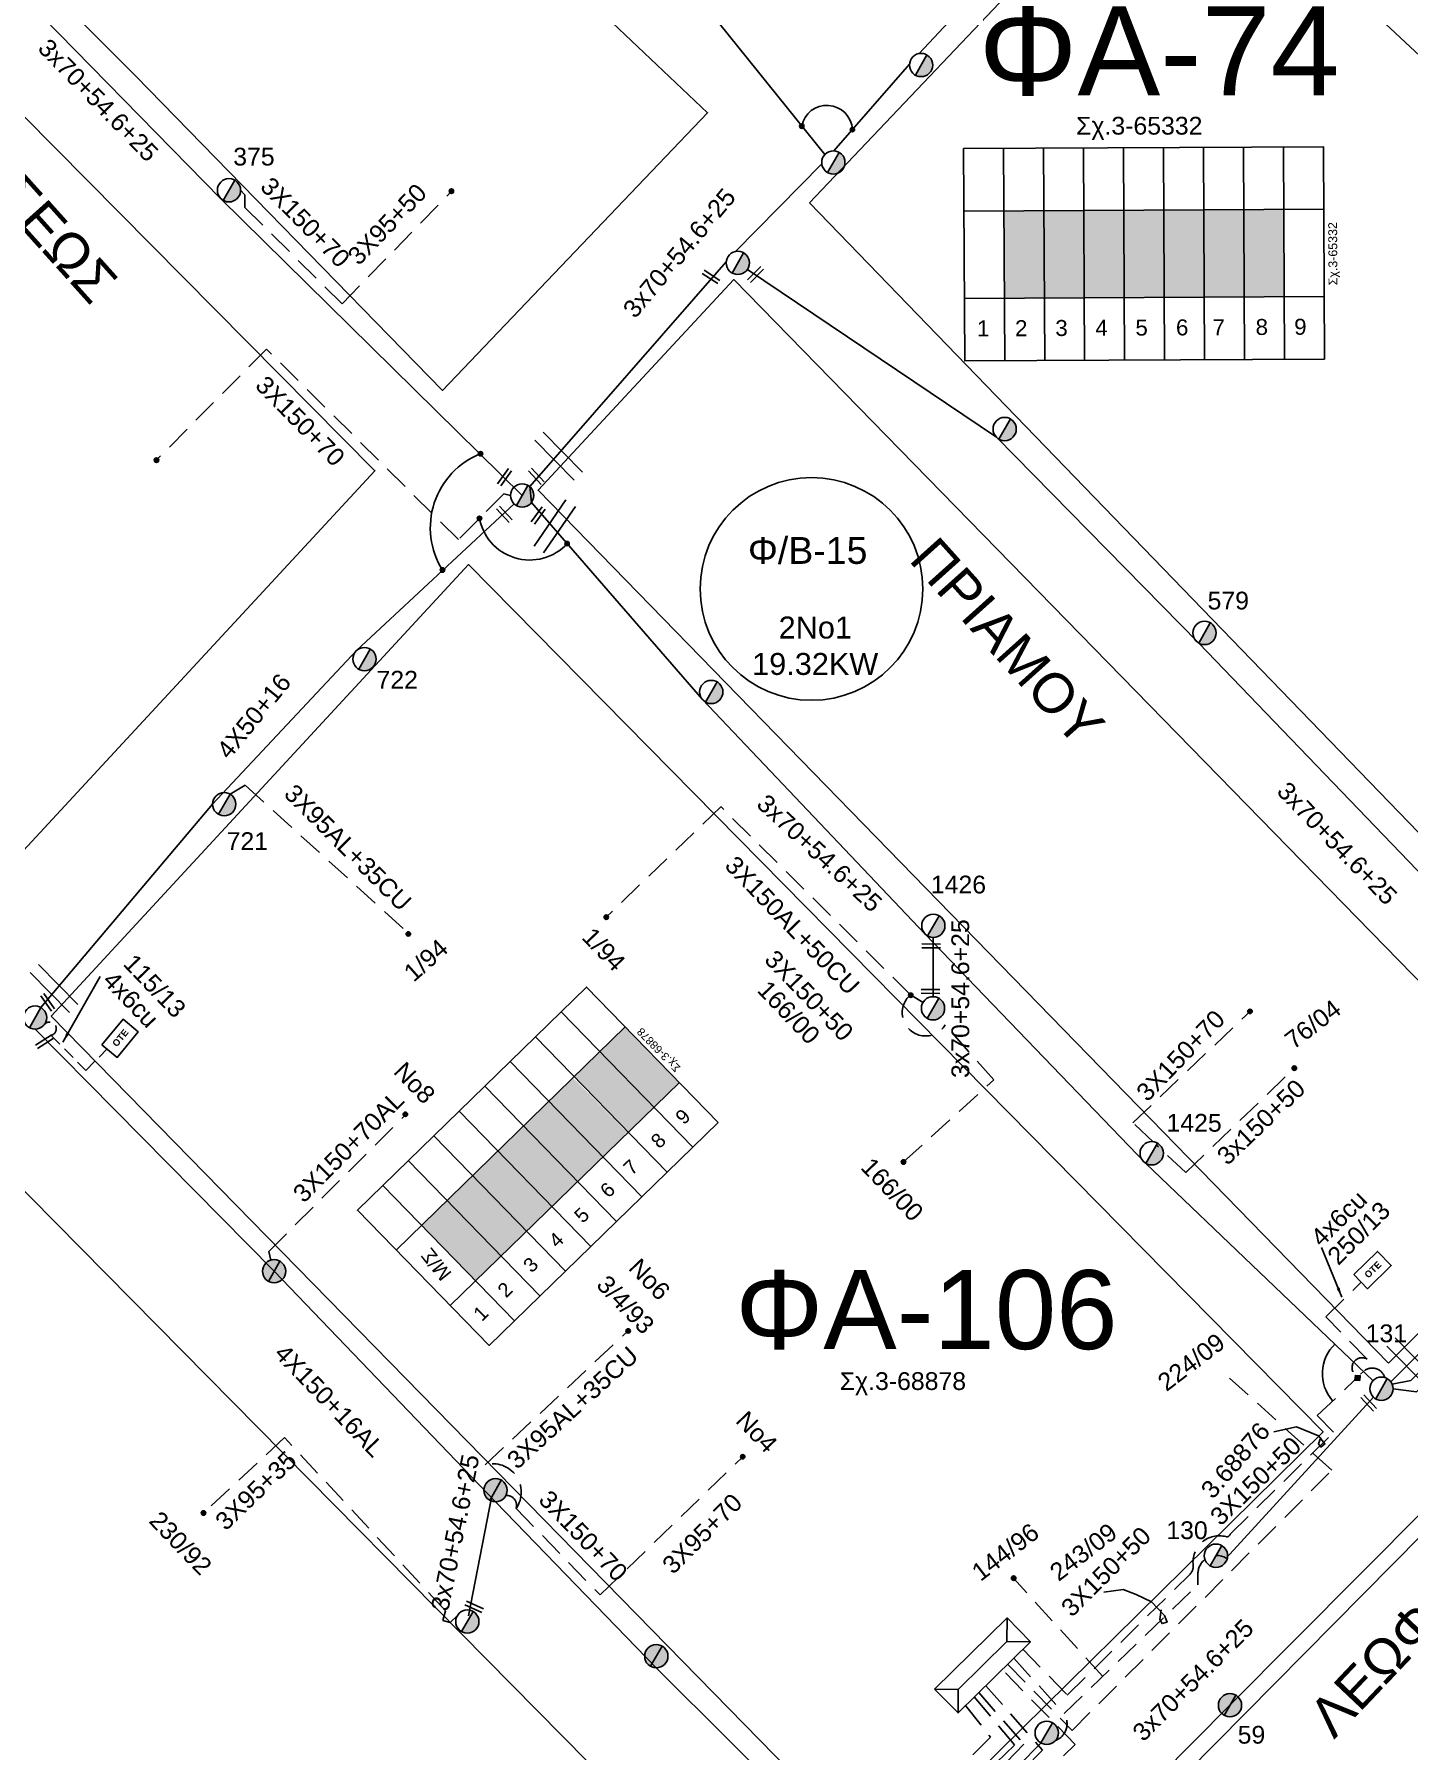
# Model space of a CAD drawing. Header units: millimetres. Extents: x -2449 to 9266, y 48 to 3905.
# Drawn here: x 7224.3 to 7363.6, y 3132.8 to 3306.7 of the extents above; entities that cross this region are included whole.
import ezdxf
from ezdxf.enums import TextEntityAlignment as Align

# ---------------------------------------------------------------- set-up
doc = ezdxf.new("R2010")
doc.units = ezdxf.units.MM
doc.linetypes.add('DASHED', pattern=[19.05, 12.7, -6.35])
for name, color, linetype in [('Pillar OTE', 7, 'Continuous'), ('Άγνωστα', 7, 'Continuous'), ('Ασφαλειοκιβώτια Χ.Τ 9 αναχωρήσεων', 7, 'Continuous'), ('Γυμνά εναέρια ΧΤ και ΦΟΠ (3Φ)   4x50+16AL', 7, 'Continuous'), ('Επιγραφές - Σχήματα', 7, 'Continuous'), ('Καλώδια ΧΤ   3x150+70 XLPE', 7, 'DASHED'), ('Καλώδια ΧΤ   3x150+70AL', 7, 'DASHED'), ('Καλώδια ΧΤ   3x150AL+50CU', 7, 'DASHED'), ('Καλώδια ΧΤ   3x95+35 XLPE', 7, 'DASHED'), ('Μηχανική τομή', 7, 'Continuous'), ('Στύλος Ξύλινος', 7, 'Continuous'), ('Στύλος Ξύλινος @ 1', 7, 'Continuous'), ('Στύλος ΦΜ', 7, 'Continuous'), ('Στύλος ΦΜ @ 1', 7, 'Continuous'), ('Συνδέσεις', 7, 'Continuous'), ('Συνεστραμμένα ΧΤ   3x70+54.6+25 AL', 7, 'SYN_LINE'), ('Τομή', 7, 'Continuous'), ('Υποσταθμός πόλεως', 7, 'Continuous'), ('Υπόβαθρο ΔΕΗ', 7, 'Continuous'), ('Υπόγεια Καλώδια Δικτύου ΧΤ   .075', 7, 'DASHED'), ('Υπόγεια καλώδια Δικτύου ΧΤ και Παρ. ΧΤ X-95  (3X95AL +35CU  XLPE)', 7, 'DASHED'), ('Υπόγεια καλώδια Παροχών ΧΤ   4x6', 7, 'DASHED')]:
    doc.layers.add(name, color=color, linetype=linetype)
doc.styles.add('ar', font='arial.ttf')
doc.styles.add('arial', font='arial.ttf')
doc.styles.get("Standard").update_dxf_attribs({"font": 'arial.ttf'})
doc.linetypes.add('SYN_LINE', pattern='A,0.5,-0.0001,["/\\/\\/\\/",Standard,S=0.1,R=0,X=0,Y=-0.05],-0.25', length=0.7501)
doc.dimstyles.new('ISO-25', dxfattribs={"dimtxt": 2.5, "dimasz": 2.5, "dimexe": 1.25, "dimexo": 0.625, "dimtad": 1, "dimtxsty": 'Standard', "dimcen": 2.5, "dimadec": 0, "dimazin": 0, "dimtfac": 1, "dimtmove": 0, "dimatfit": 3, "dimfxl": 0, "dimarcsym": 0})

# ---------------------------------------------------------------- blocks, each defined once
blk = doc.blocks.new('ΥΠΑΡΧΩΝ ΤΣΙΜΕΝΤΕΝΙΟΣ ΣΤΥΛΟΣ')
at = {"layer": 'Στύλος ΦΜ'}
blk.add_hatch(color=7, dxfattribs=at).paths.add_polyline_path([(-1.29, -2.28, 0.574793), (2.62, 0, 0.268822), (1.3, 2.27)])
at = {"layer": 'Στύλος ΦΜ', "color": 7}
blk.add_line((-1.29, -2.28), (1.3, 2.27), dxfattribs=at)
blk.add_circle((0, 0), 2.62, dxfattribs=at)
at = {"layer": 'Στύλος ΦΜ', "flags": 4}
for tag, p in [('ΑΡΙΘΜΟΣ', (-4.68, 8.05)), ('ΤΥΠΟΣ', (-4.91, 3.03))]:
    blk.add_attdef(tag, p, '', height=4, dxfattribs=at)
blk = doc.blocks.new('ΥΠΑΡΧΩΝ ΞΥΛΙΝΟΣ ΣΤΥΛΟΣ')
at = {"layer": 'Στύλος Ξύλινος'}
h = blk.add_hatch(color=7, dxfattribs=at)
h.paths.add_polyline_path([(-2.62, 0, 0.270008), (-1.29, -2.28), (1.3, 2.27, 0.576266)])
h.paths.add_polyline_path([(-1.29, -2.28, 0.574793), (2.62, 0, 0.268822), (1.3, 2.27)])
at = {"layer": 'Στύλος Ξύλινος', "color": 7}
blk.add_line((-1.29, -2.28), (1.3, 2.27), dxfattribs=at)
blk.add_circle((0, 0), 2.62, dxfattribs=at)
at = {"layer": 'Στύλος Ξύλινος', "flags": 4}
for tag, p in [('ΑΡΙΘΜΟΣ', (-4.91, 8.6)), ('ΤΥΠΟΣ', (-4.85, 3.39))]:
    blk.add_attdef(tag, p, '', height=4, dxfattribs=at)
blk = doc.blocks.new('ΥΠΟΣΤΑΘΜΟΣ ΠΟΛΕΩΣ')
at = {"layer": 'Υποσταθμός πόλεως', "linetype": 'Continuous', "ltscale": 40}
blk.add_lwpolyline([(-8.57, 2.82), (8.57, 2.82), (8.57, -2.82), (-8.57, -2.82)], close=True, dxfattribs=at)
for points in [[(-5.75, 0), (-8.57, 2.82)], [(5.75, 0), (8.57, 2.82)], [(-8.57, -2.82), (-5.75, 0)], [(-5.75, 0), (5.75, 0)], [(8.57, -2.82), (5.75, 0)]]:
    blk.add_lwpolyline(points, dxfattribs=at)
at = {"layer": 'Υποσταθμός πόλεως', "linetype": 'SYN_LINE', "ltscale": 40, "flags": 1}
for tag, p in [('ΜΕΤΑΣΧΗΜΑΤΙΣΜΟΣ', (10.6, 2.39)), ('ΙΣΧΥΣ', (10.58, -0.41)), ('ΑΡΙΘΜΟΣ', (10.7, -3.13))]:
    blk.add_attdef(tag, p, '', height=1.8, dxfattribs=at)
blk = doc.blocks.new('ΑΣΦΑΛΕΙΟΚΙΒΩΤΙΟ ΥΠΟΣΤΑΘΜΟΥ 9 ΑΝΑΧΩΡΗΣΕΩΝ')
at = {"layer": 'Ασφαλειοκιβώτια Χ.Τ 9 αναχωρήσεων', "ltscale": 40}
for p, q in [((-23.8, 40.36), (24.02, 40.36)), ((-9.72, 40.36), (-9.72, -40.64)), ((9.94, 40.36), (9.94, -40.64)), ((-23.8, 31.36), (24.02, 31.36)), ((-23.8, 22.36), (24.02, 22.36)), ((-23.8, 13.36), (24.02, 13.36)), ((-23.8, 4.36), (24.02, 4.36)), ((-23.8, -4.64), (24.02, -4.64)), ((-23.8, -13.64), (24.02, -13.64)), ((-23.8, -22.64), (24.02, -22.64)), ((-23.8, -31.64), (24.02, -31.64))]:
    blk.add_line(p, q, dxfattribs=at)
at = {"layer": 'Ασφαλειοκιβώτια Χ.Τ 9 αναχωρήσεων'}
blk.add_lwpolyline([(-23.8, -40.64), (24.02, -40.64), (24.02, 40.36), (-23.8, 40.36)], close=True, dxfattribs=at)
for s, p in [('1', (-18.29, 37.57)), ('2', (-18.29, 29)), ('3', (-18.29, 19.93)), ('4', (-18.29, 10.91)), ('5', (-18.29, 1.89)), ('6', (-18.29, -7.24)), ('7', (-18.29, -15.48)), ('8', (-18.29, -25.17)), ('9', (-18.29, -33.86))]:
    blk.add_text(s, height=3.6, rotation=270, dxfattribs=at).set_placement(p)
at = {"layer": 'Ασφαλειοκιβώτια Χ.Τ 9 αναχωρήσεων', "ltscale": 40}
for tag, height, p in [('ΟΝΟΜΑ', 5, (-0.16, 44.31)), ('ΚΕΙΜΕΝΟ 1', 2, (17.06, 35.59)), ('ΚΕΙΜΕΝΟ 2', 2, (17.06, 26.88)), ('ΚΕΙΜΕΝΟ 3', 2, (17.06, 17.69)), ('ΚΕΙΜΕΝΟ 4', 2, (17.06, 8.71)), ('ΚΕΙΜΕΝΟ 5', 2, (17.06, -0.13)), ('ΚΕΙΜΕΝΟ 6', 2, (17.06, -9.05)), ('ΚΕΙΜΕΝΟ 7', 2, (17.06, -18.13)), ('ΚΕΙΜΕΝΟ 8', 2, (17.06, -26.85)), ('ΚΕΙΜΕΝΟ 9', 2, (17.06, -35.99)), ('ΣΧ', 2, (-0.1, -42.64))]:
    blk.add_attdef(tag, text='', height=height, dxfattribs=at).set_placement(p, align=Align.MIDDLE_CENTER)
blk = doc.blocks.new('ΜΗΧΑΝΙΚΗ ΤΟΜΗ')
at = {"layer": 'Μηχανική τομή', "ltscale": 40}
for p, q in [((-1.89, 0.78), (1.89, 0.78)), ((1.89, 0), (-1.89, 0))]:
    blk.add_line(p, q, dxfattribs=at)
blk = doc.blocks.new('_ΣΥΝΔΕΣΗ')
at = {"layer": 'Συνδέσεις', "linetype": 'SYN_LINE', "ltscale": 40}
blk.add_hatch(color=256, dxfattribs=at).paths.add_polyline_path([(0.5, -0.01, 1), (-0.5, -0.01, 1)])
at = {"layer": 'Συνδέσεις'}
blk.add_circle((0, -0.01), 0.5, dxfattribs=at)
blk = doc.blocks.new('ΤΟΜΗ')
at = {"layer": 'Τομή', "ltscale": 40}
for p, q in [((-5.68, 0), (5.68, 0)), ((5.68, -2.33), (-5.68, -2.33))]:
    blk.add_line(p, q, dxfattribs=at)
blk = doc.blocks.new('PILLAR ΟΤΕ')
at = {"layer": 'Pillar OTE', "ltscale": 40}
blk.add_lwpolyline([(-3.31, 2.02), (3.39, 2.02), (3.39, -1.99), (-3.31, -1.99)], close=True, dxfattribs=at)
at = {"layer": 'Pillar OTE', "insert": (-1.81, 0.71), "char_height": 1.3575, "width": 109.961, "attachment_point": 1}
blk.add_mtext('{\\fArial|b1|i0|c161|p34;OTE}', dxfattribs=at)
blk = doc.blocks.new('TSONTA XT1')
at = {"ltscale": 40}
h = blk.add_hatch(color=256, dxfattribs=at)
h.dxf.hatch_style = 1
h.paths.add_polyline_path([(595.96, 2487.66), (597.07, 2488.77), (595.96, 2489.87), (594.85, 2488.77)])
blk.add_lwpolyline([(594.85, 2488.77), (595.96, 2489.87), (597.07, 2488.77), (595.96, 2487.66)], close=True, dxfattribs=at)

msp = doc.modelspace()

# ---------------------------------------------------------------- hatches: boundary and pattern name
at = {"layer": 'Ασφαλειοκιβώτια Χ.Τ 9 αναχωρήσεων', "ltscale": 40}
for color, points in [(85, [(7322.59, 3288.79), (7322.64, 3279.95), (7326.69, 3279.97), (7326.64, 3288.81)]), (27, [(7326.64, 3288.81), (7326.69, 3279.97), (7330.74, 3279.99), (7330.69, 3288.83)]), (133, [(7330.69, 3288.83), (7330.74, 3279.99), (7334.79, 3280.01), (7334.74, 3288.86)]), (6, [(7334.74, 3288.86), (7334.79, 3280.01), (7338.84, 3280.03), (7338.79, 3288.88)]), (30, [(7338.79, 3288.88), (7338.84, 3280.03), (7342.89, 3280.05), (7342.84, 3288.9)]), (151, [(7342.84, 3288.9), (7342.89, 3280.05), (7346.94, 3280.07), (7346.89, 3288.92)]), (1, [(7346.89, 3288.92), (7346.94, 3280.07), (7350.99, 3280.09), (7350.94, 3288.94)]), (85, [(7281.64, 3203.59), (7287.13, 3197.96), (7289.71, 3200.47), (7284.22, 3206.1)]), (151, [(7279.06, 3201.08), (7284.55, 3195.45), (7287.13, 3197.96), (7281.64, 3203.59)]), (30, [(7276.34, 3198.47), (7281.88, 3192.89), (7284.43, 3195.43), (7278.89, 3201.01)]), (27, [(7273.91, 3196.06), (7279.39, 3190.43), (7281.97, 3192.94), (7276.49, 3198.57)]), (62, [(7271.33, 3193.55), (7276.81, 3187.91), (7279.39, 3190.43), (7273.91, 3196.06)]), (173, [(7268.69, 3191.06), (7274.13, 3185.39), (7276.73, 3187.88), (7271.28, 3193.55)]), (1, [(7266.17, 3188.53), (7271.65, 3182.89), (7274.23, 3185.4), (7268.75, 3191.04)]), (2, [(7263.59, 3186.02), (7269.07, 3180.38), (7271.65, 3182.89), (7266.17, 3188.53)])]:
    msp.add_hatch(color=color, dxfattribs=at).paths.add_polyline_path(points)

# ---------------------------------------------------------------- linework, layer by layer
at = {"layer": 'Άγνωστα', "color": 151, "linetype": 'DASHED', "ltscale": 0.2}
msp.add_lwpolyline([(7255.53, 3279.36), (7266.61, 3290.78)], dxfattribs=at)
at = {"layer": 'Άγνωστα', "color": 151, "linetype": 'Continuous', "ltscale": 20}
msp.add_lwpolyline([(7272.98, 3259.11), (7257, 3244.24), (7242.41, 3228.68), (7225.01, 3208.08)], dxfattribs=at)
at = {"layer": 'Άγνωστα', "color": 2, "linetype": 'DASHED', "ltscale": 0.2}
for points in [[(7312.42, 3192.43), (7321.56, 3200.75), (7316.65, 3206.31)], [(7341.02, 3191.36), (7351.67, 3201.6)]]:
    msp.add_lwpolyline(points, dxfattribs=at)
at = {"layer": 'Άγνωστα', "color": 173, "linetype": 'SYN_LINE', "ltscale": 15}
msp.add_lwpolyline([(7270.66, 3158.43), (7268.34, 3146.44)], dxfattribs=at)
at = {"layer": 'Άγνωστα', "color": 2, "linetype": 'DASHED', "ltscale": 0.2}
msp.add_arc((7314.65, 3207.56), 2.36, 130.2449, 328.0178, dxfattribs=at)
at = {"layer": 'Γυμνά εναέρια ΧΤ και ΦΟΠ (3Φ)   4x50+16AL', "color": 173, "linetype": 'Continuous', "ltscale": 0.2}
msp.add_lwpolyline([(7309.96, 3118.7), (7287.37, 3141.18), (7271.08, 3157.99), (7248.64, 3181.36), (7224.42, 3205.88)], dxfattribs=at)
at = {"layer": 'Γυμνά εναέρια ΧΤ και ΦΟΠ (3Φ)   4x50+16AL', "color": 173, "linetype": 'DASHED', "ltscale": 0.2}
msp.add_lwpolyline([(7320.04, 3138.67), (7324.62, 3133.44), (7310.81, 3119.06)], dxfattribs=at)
at = {"layer": 'Επιγραφές - Σχήματα', "linetype": 'Continuous', "ltscale": 0.2}
for points in [[(7349.95, 3165.1), (7352.25, 3165.59), (7354.46, 3164.69), (7355.12, 3163.87), (7354.71, 3163.54), (7354.46, 3163.87), (7354.71, 3164.52)], [(7332.72, 3148.86), (7334.69, 3149.1), (7336, 3148.61), (7337.56, 3147.87), (7338.87, 3146.48), (7339.12, 3145.82), (7338.62, 3145.66), (7338.38, 3146.07), (7338.54, 3147.05)]]:
    msp.add_lwpolyline(points, dxfattribs=at)
at = {"layer": 'Επιγραφές - Σχήματα', "color": 202}
msp.add_circle((7303.1, 3250.49), 11.28, dxfattribs=at)
at = {"layer": 'Επιγραφές - Σχήματα', "linetype": 'Continuous', "ltscale": 0.2}
for centre, radius, start, end in [((7304.65, 3296.9), 2.59, 2.9033, 169.3519), ((7272.53, 3256.69), 8.06, 111.6095, 212.1589), ((7274.54, 3258.6), 5.18, 188.9658, 317.3814), ((7359.02, 3170.99), 4.16, 133.3735, 221.4673)]:
    msp.add_arc(centre, radius, start, end, dxfattribs=at)
at = {"layer": 'Καλώδια ΧΤ   3x150+70 XLPE', "color": 151, "linetype": 'DASHED', "ltscale": 0.2}
msp.add_lwpolyline([(7245.24, 3290.88), (7245.69, 3290.42), (7245.69, 3289.15), (7255.53, 3279.36)], dxfattribs=at)
at = {"layer": 'Καλώδια ΧΤ   3x150+70 XLPE', "color": 2, "ltscale": 0.2}
for points in [[(7272.61, 3259.96), (7271.92, 3260.13), (7267.32, 3255.49), (7247.87, 3274.79), (7236.72, 3263.54)], [(7337.71, 3194.48), (7335.66, 3196.41), (7347.53, 3207.68)], [(7341.02, 3191.36), (7338.06, 3194.15)]]:
    msp.add_lwpolyline(points, dxfattribs=at)
at = {"layer": 'Καλώδια ΧΤ   3x150+70AL', "ltscale": 0.2}
msp.add_lwpolyline([(7248.32, 3182.49), (7248.09, 3183.37), (7261.99, 3197.24)], dxfattribs=at)
at = {"layer": 'Καλώδια ΧΤ   3x150AL+50CU', "color": 2, "linetype": 'DASHED', "ltscale": 0.2}
for points in [[(7293.92, 3228.42), (7282.3, 3217.24)], [(7314.4, 3208.6), (7313.13, 3209.35), (7293.9, 3228.44)]]:
    msp.add_lwpolyline(points, dxfattribs=at)
at = {"layer": 'Καλώδια ΧΤ   3x95+35 XLPE', "color": 173, "ltscale": 0.2}
msp.add_lwpolyline([(7267.21, 3146.48), (7266.48, 3145.76), (7265.73, 3145.97), (7266.01, 3146.95), (7249.71, 3164.5), (7241.48, 3156.86)], dxfattribs=at)
at = {"layer": 'Συνεστραμμένα ΧΤ   3x70+54.6+25 AL', "color": 62, "linetype": 'SYN_LINE', "ltscale": 20}
for points in [[(7363.95, 3356.12), (7345.52, 3337.82), (7330.96, 3322.88), (7313.99, 3304.73)], [(7304.43, 3294.49), (7276.18, 3329.62)], [(7294.46, 3283.64), (7274.55, 3260.86), (7274.72, 3259.25)]]:
    msp.add_lwpolyline(points, dxfattribs=at)
at = {"layer": 'Συνεστραμμένα ΧΤ   3x70+54.6+25 AL', "color": 151, "linetype": 'SYN_LINE', "ltscale": 20}
for points in [[(7204.07, 3328.06), (7208.78, 3325.18), (7243.22, 3290.05), (7273.79, 3259.96)], [(7361.8, 3170.16), (7388.66, 3197.14), (7412.1, 3219.5), (7425.83, 3233.38)]]:
    msp.add_lwpolyline(points, dxfattribs=at)
at = {"layer": 'Συνεστραμμένα ΧΤ   3x70+54.6+25 AL', "color": 62, "linetype": 'SYN_LINE', "ltscale": 15}
for points in [[(7313.02, 3303.65), (7305.35, 3294.87)], [(7304.14, 3293.55), (7295.41, 3284.68)]]:
    msp.add_lwpolyline(points, dxfattribs=at)
at = {"layer": 'Συνεστραμμένα ΧΤ   3x70+54.6+25 AL', "color": 27, "linetype": 'SYN_LINE', "ltscale": 20}
msp.add_lwpolyline([(7388.17, 3198.67), (7365.31, 3221.13), (7342.34, 3245.01), (7321.83, 3265.86), (7296.61, 3282.86)], dxfattribs=at)
at = {"layer": 'Συνεστραμμένα ΧΤ   3x70+54.6+25 AL', "color": 2, "linetype": 'SYN_LINE', "ltscale": 20}
msp.add_lwpolyline([(7274.72, 3259.25), (7292.05, 3239.28), (7314.59, 3215.55), (7336.99, 3192.29), (7360, 3170.27)], dxfattribs=at)
at = {"layer": 'Συνεστραμμένα ΧΤ   3x70+54.6+25 AL', "color": 133, "linetype": 'SYN_LINE', "ltscale": 20}
msp.add_lwpolyline([(7313.58, 3104.59), (7331.05, 3122.84), (7345.5, 3137.39), (7365.36, 3157.37), (7390.44, 3182.72), (7403.52, 3196.06), (7440.58, 3233.86), (7443.61, 3233.59)], dxfattribs=at)
at = {"layer": 'Συνεστραμμένα ΧΤ   3x70+54.6+25 AL', "color": 2, "linetype": 'SYN_LINE', "ltscale": 8}
msp.add_lwpolyline([(7315.44, 3215.19), (7315.41, 3209.18)], dxfattribs=at)
at = {"layer": 'Συνεστραμμένα ΧΤ   3x70+54.6+25 AL', "color": 7, "linetype": 'SYN_LINE', "ltscale": 20}
msp.add_lwpolyline([(7362.03, 3169.46), (7364.4, 3169.15), (7390.25, 3193.74), (7390.07, 3197.33)], dxfattribs=at)
at = {"layer": 'Υπόβαθρο ΔΕΗ', "ltscale": 20}
msp.add_lwpolyline([(7192.78, 3344.67), (7218.48, 3318.69), (7222.94, 3314.19), (7234.6, 3302.48), (7265.69, 3270.6), (7292.56, 3298.73), (7280.35, 3310.3), (7267.29, 3323.04), (7254.43, 3335.5), (7236.64, 3353.26), (7218.97, 3370.85), (7192.78, 3344.67)], dxfattribs=at)
msp.add_lwpolyline([(7147.47, 3303.9), (7216.75, 3217.21, 0.480943), (7216.94, 3217.21), (7258.85, 3262.46), (7184.4, 3337.66), (7147.47, 3303.9)], format="xyb", dxfattribs=at)
at = {"layer": 'Υπόβαθρο ΔΕΗ'}
for points in [[(7302.9, 3289.61), (7339.44, 3328.12), (7431.25, 3242.52), (7389.51, 3200.07), (7302.9, 3289.61)], [(7361.58, 3172.03), (7382.26, 3192.73), (7295.24, 3281.83), (7275.39, 3260.49), (7361.58, 3172.03)], [(7226.04, 3207.21), (7268.34, 3252.96), (7354.93, 3165.09), (7310.32, 3121.13), (7226.04, 3207.21)], [(7185.81, 3164.83), (7216.19, 3196.7), (7300.96, 3110.85), (7260.46, 3070.09), (7185.81, 3164.83)]]:
    msp.add_lwpolyline(points, dxfattribs=at)
msp.add_lwpolyline([(7341.59, 3094.72), (7323.17, 3112.42), (7442.68, 3233.29), (7475.16, 3200.76), (7370.66, 3094.48, 0.339605), (7341.59, 3094.72, -4.737936)], format="xyb", dxfattribs=at)
at = {"layer": 'Υπόγεια Καλώδια Δικτύου ΧΤ   .075', "color": 1, "linetype": 'SYN_LINE', "ltscale": 15}
msp.add_line((7326.35, 3133.56), (7311.64, 3118.71), dxfattribs=at)
at = {"layer": 'Υπόγεια Καλώδια Δικτύου ΧΤ   .075', "color": 27, "linetype": 'DASHED', "ltscale": 0.2}
for points in [[(7361.94, 3169.92), (7363.84, 3170.29), (7389.85, 3195.92), (7431.28, 3237.18), (7426.74, 3241.73), (7434.24, 3249.13), (7397.47, 3283.25), (7398.76, 3284.51), (7394.25, 3289.23), (7399.55, 3293.5)], [(7320.76, 3139.37), (7326.49, 3132.85), (7313.36, 3119.26)]]:
    msp.add_lwpolyline(points, dxfattribs=at)
at = {"layer": 'Υπόγεια Καλώδια Δικτύου ΧΤ   .075', "color": 2, "linetype": 'DASHED', "ltscale": 0.2}
for points in [[(7324.52, 3143.07), (7329.01, 3138.41), (7341.46, 3150.68, 0.233175), (7341.77, 3151.57, -0.531344), (7345.09, 3154.47, 0.41487), (7345.52, 3154.72), (7356, 3165.04), (7354.34, 3166.73), (7358.11, 3170.32)], [(7358.74, 3170.92), (7359.04, 3171.2, -0.569897), (7361.17, 3170.59)]]:
    msp.add_lwpolyline(points, format="xyb", dxfattribs=at)
at = {"layer": 'Υπόγεια Καλώδια Δικτύου ΧΤ   .075', "color": 85, "linetype": 'DASHED', "ltscale": 0.2}
for points in [[(7355.82, 3161.19), (7344.6, 3171.3)], [(7329.51, 3134.84), (7355.82, 3161.19)], [(7322.97, 3141.55), (7329.51, 3134.84)]]:
    msp.add_lwpolyline(points, dxfattribs=at)
at = {"layer": 'Υπόγεια Καλώδια Δικτύου ΧΤ   .075', "color": 1, "linetype": 'SYN_LINE', "ltscale": 15}
msp.add_lwpolyline([(7344.1, 3152.57, -0.143566), (7345.13, 3152.3), (7360.06, 3168.59)], format="xyb", dxfattribs=at)
at = {"layer": 'Υπόγεια Καλώδια Δικτύου ΧΤ   .075', "color": 173, "linetype": 'DASHED', "ltscale": 0.2}
for points in [[(7281.68, 3148.56), (7296.13, 3162.57)], [(7273.17, 3157.33), (7281.68, 3148.56)]]:
    msp.add_lwpolyline(points, dxfattribs=at)
at = {"layer": 'Υπόγεια Καλώδια Δικτύου ΧΤ   .075', "color": 1, "linetype": 'DASHED', "ltscale": 0.2}
msp.add_lwpolyline([(7323.59, 3142.16), (7328.69, 3136.54), (7342.25, 3149.6), (7342.25, 3150.68, -0.228627), (7342.96, 3152.16, -0.228627)], format="xyb", dxfattribs=at)
msp.add_lwpolyline([(7332.6, 3140.31), (7323.57, 3150.27)], dxfattribs=at)
at = {"layer": 'Υπόγεια Καλώδια Δικτύου ΧΤ   .075', "color": 151, "linetype": 'DASHED', "ltscale": 0.2}
msp.add_lwpolyline([(7240.22, 3094.97), (7259.04, 3070.69), (7259.38, 3070.77, -0.384509), (7263, 3068.66, 0.729341), (7263.35, 3068.66), (7279.5, 3083.57, -0.22376), (7280.36, 3083.85, 0.564844), (7282.76, 3086.83, -0.450905), (7283.21, 3087.67), (7309.17, 3114.05, -0.27706), (7310.01, 3114.26, 0.557057), (7314.61, 3118.37, -0.26883), (7314.88, 3119.1), (7329.82, 3133.4), (7322.42, 3141.01)], format="xyb", dxfattribs=at)
at = {"layer": 'Υπόγεια Καλώδια Δικτύου ΧΤ   .075', "color": 62, "linetype": 'DASHED', "ltscale": 0.2}
msp.add_lwpolyline([(7318.71, 3137.36), (7321.23, 3134.16), (7278.8, 3091.1), (7277.44, 3089, 0.230613), (7276.99, 3085.22, -0.426672), (7276.61, 3084.48), (7261.69, 3069.87), (7261.17, 3070.09), (7260.75, 3069.43)], format="xyb", dxfattribs=at)
at = {"layer": 'Υπόγεια Καλώδια Δικτύου ΧΤ   .075', "color": 30, "linetype": 'DASHED', "ltscale": 0.2}
msp.add_lwpolyline([(7319.59, 3138.23), (7323.67, 3133.36), (7301.59, 3112.11), (7301.83, 3110.8), (7281.14, 3088.97), (7280.12, 3088.66), (7279.39, 3087.52)], dxfattribs=at)
at = {"layer": 'Υπόγεια Καλώδια Δικτύου ΧΤ   .075', "color": 173, "linetype": 'DASHED', "ltscale": 0.2}
for centre, radius, start, end in [((7270.81, 3158.98), 2.88, 324.9889, 105.8295), ((7272.19, 3157.63), 1.02, 342.9548, 92.9591)]:
    msp.add_arc(centre, radius, start, end, dxfattribs=at)
at = {"layer": 'Υπόγεια Καλώδια Δικτύου ΧΤ   .075', "color": 1, "linetype": 'DASHED', "ltscale": 0.2}
msp.add_arc((7327.15, 3135.53), 1.84, 291.3559, 33.293, dxfattribs=at)
at = {"layer": 'Υπόγεια καλώδια Δικτύου ΧΤ και Παρ. ΧΤ X-95  (3X95AL +35CU  XLPE)', "color": 151, "linetype": 'DASHED', "ltscale": 0.2}
msp.add_lwpolyline([(7244.18, 3229.71), (7245.72, 3230.6), (7262.22, 3215.63)], dxfattribs=at)
at = {"layer": 'Υπόγεια καλώδια Δικτύου ΧΤ και Παρ. ΧΤ X-95  (3X95AL +35CU  XLPE)', "color": 173, "linetype": 'DASHED', "ltscale": 0.2}
msp.add_lwpolyline([(7270.03, 3161.75), (7284.52, 3175.32)], dxfattribs=at)
at = {"layer": 'Υπόγεια καλώδια Παροχών ΧΤ   4x6', "color": 7, "linetype": 'DASHED', "ltscale": 0.1}
msp.add_lwpolyline([(7226.05, 3205.26), (7229.56, 3201.71), (7231.71, 3203.89)], dxfattribs=at)
at = {"layer": 'Υπόγεια καλώδια Παροχών ΧΤ   4x6', "color": 2, "linetype": 'DASHED', "ltscale": 0.2}
msp.add_lwpolyline([(7358.21, 3170.81, -0.901709), (7359.4, 3172.46), (7355.21, 3176.75), (7358.77, 3180.22)], format="xyb", dxfattribs=at)
at = {"layer": 'Υπόγεια καλώδια Παροχών ΧΤ   4x6', "color": 7, "linetype": 'DASHED', "ltscale": 0.1}
msp.add_arc((7225.89, 3205.93), 0.68, 283.2179, 143.1366, dxfattribs=at)

# ---------------------------------------------------------------- block references
at = {"layer": 'Pillar OTE'}
for p, xscale, yscale, zscale, rotation in [((7233.03, 3204.94), 0.5, 0.5, 0.5, 50.42306704132213), ((7359.94, 3181.46), 0.4999999999999999, 0.4999999999999999, 0.4999999999999999, 44.14552834388781)]:
    msp.add_blockref('PILLAR ΟΤΕ', p, dxfattribs=dict(at, xscale=xscale, yscale=yscale, zscale=zscale, rotation=rotation))
at = {"layer": 'Ασφαλειοκιβώτια Χ.Τ 9 αναχωρήσεων'}
ref = msp.add_blockref('ΑΣΦΑΛΕΙΟΚΙΒΩΤΙΟ ΥΠΟΣΤΑΘΜΟΥ 9 ΑΝΑΧΩΡΗΣΕΩΝ', (7336.73, 3284.39), dxfattribs=dict(at, xscale=0.4500000000000047, yscale=0.4500000000000047, zscale=0.4500000000000047, rotation=90.29532842183245))
ref.add_attrib('ΣΧ', 'Σχ.3-65332', dxfattribs={"ltscale": 40, "height": 0.9, "rotation": 90.2953}).set_placement((7355.92, 3284.45), align=Align.MIDDLE_CENTER)
ref = msp.add_blockref('ΑΣΦΑΛΕΙΟΚΙΒΩΤΙΟ ΥΠΟΣΤΑΘΜΟΥ 9 ΑΝΑΧΩΡΗΣΕΩΝ', (7275.35, 3191.92), dxfattribs=dict(at, xscale=0.3999999999999953, yscale=0.3999999999999953, zscale=0.3999999999999953, rotation=134.2259086006654))
ref.add_attrib('ΣΧ', 'Σχ.3-68878', dxfattribs={"ltscale": 40, "height": 0.8, "rotation": 134.2259}).set_placement((7287.6, 3203.79), align=Align.MIDDLE_CENTER)
at = {"layer": 'Μηχανική τομή'}
for p, xscale, yscale, zscale, rotation in [((7297.29, 3282.48), 0.4999999999999993, 0.4999999999999993, 0.4999999999999993, 225.3080609891651), ((7293.01, 3282.26), 0.49999999999998, 0.49999999999998, 0.49999999999998, 147.1313953949694), ((7271.84, 3261.92), 0.5000000000000127, 0.5000000000000127, 0.5000000000000127, 234.2809582602671), ((7275.36, 3262.03), 0.4999999999999732, 0.4999999999999732, 0.4999999999999732, 132.6457004603253), ((7272.11, 3258.17), 0.4999999999999732, 0.4999999999999732, 0.4999999999999732, 132.6457004603253), ((7275.25, 3258.04), 0.5000000000000127, 0.5000000000000127, 0.5000000000000127, 234.2809582602671), ((7315.23, 3214.52), 0.5000000000000008, 0.5000000000000008, 0.5000000000000008, 179.4193367367233), ((7225.86, 3208.71), 0.5000000000000461, 0.5000000000000461, 0.5000000000000461, 124.9364218920333), ((7315.16, 3209.9), 0.5000000000000008, 0.5000000000000008, 0.5000000000000008, 179.4193367367233), ((7225.25, 3204.76), 0.5000000000000075, 0.5000000000000075, 0.5000000000000075, 212.1434525129497), ((7359.7, 3168.14), 0.4999999999999994, 0.4999999999999994, 0.4999999999999994, 132.4503232381856), ((7268.83, 3147.18), 0.4999999999999997, 0.4999999999999997, 0.4999999999999997, 335.5031879333843)]:
    msp.add_blockref('ΜΗΧΑΝΙΚΗ ΤΟΜΗ', p, dxfattribs=dict(at, xscale=xscale, yscale=yscale, zscale=zscale, rotation=rotation))
at = {"layer": 'Στύλος Ξύλινος @ 1', "ltscale": 40, "xscale": 0.4499999999998181, "yscale": 0.4499999999998181, "zscale": 0.4499999999998181}
for p in [(7248.64, 3181.36), (7271.08, 3159.17), (7287.37, 3142.36)]:
    msp.add_blockref('ΥΠΑΡΧΩΝ ΞΥΛΙΝΟΣ ΣΤΥΛΟΣ', p, dxfattribs=at)
at = {"layer": 'Στύλος Ξύλινος @ 1', "ltscale": 40}
ref = msp.add_blockref('ΥΠΑΡΧΩΝ ΞΥΛΙΝΟΣ ΣΤΥΛΟΣ', (7345.5, 3137.39), dxfattribs=dict(at, xscale=0.4499999999998181, yscale=0.4499999999998181, zscale=0.4499999999998181))
ref.add_attrib('ΤΥΠΟΣ', '59', (7346.28, 3133.5), dxfattribs={"layer": 'Στύλος Ξύλινος', "height": 1.8, "flags": 4})
at = {"layer": 'Στύλος ΦΜ @ 1', "ltscale": 40, "xscale": 0.4499999999998181, "yscale": 0.4499999999998181, "zscale": 0.4499999999998181}
for p in [(7314.2, 3303.57), (7305.31, 3293.7), (7295.63, 3283.52), (7322.67, 3266.69), (7273.78, 3259.96), (7292.94, 3240.05), (7315.41, 3208), (7224.42, 3207.06), (7268.22, 3145.87), (7326.93, 3134.59)]:
    msp.add_blockref('ΥΠΑΡΧΩΝ ΤΣΙΜΕΝΤΕΝΙΟΣ ΣΤΥΛΟΣ', p, dxfattribs=at)
at = {"layer": 'Στύλος ΦΜ @ 1', "ltscale": 40}
ref = msp.add_blockref('ΥΠΑΡΧΩΝ ΤΣΙΜΕΝΤΕΝΙΟΣ ΣΤΥΛΟΣ', (7244.07, 3290.88), dxfattribs=dict(at, xscale=0.4499999999998181, yscale=0.4499999999998181, zscale=0.4499999999998181))
ref.add_attrib('ΤΥΠΟΣ', '375', (7244.5, 3293.39), dxfattribs={"layer": 'Στύλος ΦΜ', "height": 1.8, "flags": 4})
ref = msp.add_blockref('ΥΠΑΡΧΩΝ ΤΣΙΜΕΝΤΕΝΙΟΣ ΣΤΥΛΟΣ', (7342.92, 3246.03), dxfattribs=dict(at, xscale=0.4499999999998181, yscale=0.4499999999998181, zscale=0.4499999999998181))
ref.add_attrib('ΤΥΠΟΣ', '579', (7343.23, 3248.41), dxfattribs={"layer": 'Στύλος ΦΜ', "height": 1.8, "flags": 4})
ref = msp.add_blockref('ΥΠΑΡΧΩΝ ΤΣΙΜΕΝΤΕΝΙΟΣ ΣΤΥΛΟΣ', (7257.8, 3243.38), dxfattribs=dict(at, xscale=0.4499999999998181, yscale=0.4499999999998181, zscale=0.4499999999998181))
ref.add_attrib('ΤΥΠΟΣ', '722', (7259.02, 3240.39), dxfattribs={"layer": 'Στύλος ΦΜ', "height": 1.8, "flags": 4})
ref = msp.add_blockref('ΥΠΑΡΧΩΝ ΤΣΙΜΕΝΤΕΝΙΟΣ ΣΤΥΛΟΣ', (7243.59, 3228.68), dxfattribs=dict(at, xscale=0.4499999999998181, yscale=0.4499999999998181, zscale=0.4499999999998181))
ref.add_attrib('ΤΥΠΟΣ', '721', (7243.83, 3224.04), dxfattribs={"layer": 'Στύλος ΦΜ', "height": 1.8, "flags": 4})
ref = msp.add_blockref('ΥΠΑΡΧΩΝ ΤΣΙΜΕΝΤΕΝΙΟΣ ΣΤΥΛΟΣ', (7315.44, 3216.36), dxfattribs=dict(at, xscale=0.4499999999998181, yscale=0.4499999999998181, zscale=0.4499999999998181))
ref.add_attrib('ΤΥΠΟΣ', '1426', (7315.19, 3219.64), dxfattribs={"layer": 'Στύλος ΦΜ', "height": 1.8, "flags": 4})
ref = msp.add_blockref('ΥΠΑΡΧΩΝ ΤΣΙΜΕΝΤΕΝΙΟΣ ΣΤΥΛΟΣ', (7337.57, 3193.31), dxfattribs=dict(at, xscale=0.4499999999998181, yscale=0.4499999999998181, zscale=0.4499999999998181))
ref.add_attrib('ΤΥΠΟΣ', '1425', (7339.07, 3195.5), dxfattribs={"layer": 'Στύλος ΦΜ', "height": 1.8, "flags": 4})
ref = msp.add_blockref('ΥΠΑΡΧΩΝ ΤΣΙΜΕΝΤΕΝΙΟΣ ΣΤΥΛΟΣ', (7360.85, 3169.46), dxfattribs=dict(at, xscale=0.4499999999998181, yscale=0.4499999999998181, zscale=0.4499999999998181))
ref.add_attrib('ΤΥΠΟΣ', '131', (7359.25, 3174.17), dxfattribs={"layer": 'Στύλος ΦΜ', "height": 1.8, "flags": 4})
ref = msp.add_blockref('ΥΠΑΡΧΩΝ ΤΣΙΜΕΝΤΕΝΙΟΣ ΣΤΥΛΟΣ', (7344.08, 3152.54), dxfattribs=dict(at, xscale=0.4499999999998181, yscale=0.4499999999998181, zscale=0.4499999999998181))
ref.add_attrib('ΤΥΠΟΣ', '130', (7339.05, 3154.22), dxfattribs={"layer": 'Στύλος ΦΜ', "height": 1.8, "flags": 4})
at = {"layer": 'Συνδέσεις', "xscale": 0.4500000000000455, "yscale": 0.4500000000000455, "zscale": 0.4500000000000455}
for p in [(7302.11, 3297.38), (7307.24, 3297.03), (7266.61, 3290.79), (7269.56, 3264.19), (7236.72, 3263.54), (7269.45, 3257.64), (7278.33, 3255.09), (7265.71, 3252.41), (7282.3, 3217.24), (7262.24, 3215.54), (7313.15, 3209.33), (7347.53, 3207.69), (7352.02, 3201.94), (7261.94, 3197.27), (7312.42, 3192.43), (7284.52, 3175.32), (7296.13, 3162.57), (7241.49, 3156.87), (7323.58, 3150.27)]:
    msp.add_blockref('_ΣΥΝΔΕΣΗ', p, dxfattribs=at)
at = {"layer": 'Συνδέσεις', "xscale": 0.3109550260667789, "yscale": 0.3109550260667789, "zscale": 0.3109550260667789, "rotation": 129.1895520103355}
msp.add_blockref('TSONTA XT1', (8075.34, 3515.93), dxfattribs=at)
at = {"layer": 'Τομή'}
for p, xscale, yscale, zscale, rotation in [((7277.06, 3263.54), 0.5000000000000012, 0.5000000000000012, 0.5000000000000012, 134.5152466421551), ((7277.56, 3256.5), 0.5000000000000265, 0.5000000000000265, 0.5000000000000265, 235.4710324480394), ((7225.93, 3209.59), 0.5000000000000012, 0.5000000000000012, 0.5000000000000012, 134.5152466421551), ((7363.39, 3171.76), 0.5000000000000012, 0.5000000000000012, 0.5000000000000012, 134.5152466421551)]:
    msp.add_blockref('ΤΟΜΗ', p, dxfattribs=dict(at, xscale=xscale, yscale=yscale, zscale=zscale, rotation=rotation))
at = {"layer": 'Υποσταθμός πόλεως', "xscale": 0.6003537872093778, "yscale": 0.6003537872093778, "zscale": 0.6003537872093778, "rotation": 44.52244755540811}
msp.add_blockref('ΥΠΟΣΤΑΘΜΟΣ ΠΟΛΕΩΣ', (7320.43, 3141.42), dxfattribs=at)

# ---------------------------------------------------------------- texts
at = {"layer": 'Άγνωστα', "linetype": 'SYN_LINE', "ltscale": 20, "char_height": 1.8, "width": 69.1904, "attachment_point": 1, "style": 'arial'}
for s, insert, rotation in [('3X95+50', (7255.93, 3284.42), 46.0976), ('\\A1;4X50+16', (7242.68, 3234.25), 50.8452), ('3x150+50', (7344, 3193.3), 43.5839), ('3X150+50', (7343.31, 3156.77), 43.8092), ('3x70+54.6+25', (7264.51, 3147.18), 78.5884), ('\\A1;3X150+70', (7276.63, 3159.34), 313.8352), ('\\A1;3X95+70', (7287.8, 3151.83), 45.1161), ('3X150+50', (7328.21, 3147.5), 44.9236)]:
    msp.add_mtext(s, dxfattribs=dict(at, insert=insert, rotation=rotation))
at = {"layer": 'Άγνωστα', "ltscale": 40, "insert": (7299.51, 3214.08), "char_height": 1.8, "width": 69.1904, "attachment_point": 1, "rotation": 313.8352, "style": 'arial'}
msp.add_mtext('3X150+50', dxfattribs=at)
at = {"layer": 'Γυμνά εναέρια ΧΤ και ΦΟΠ (3Φ)   4x50+16AL', "ltscale": 40, "insert": (7249.84, 3174.15), "char_height": 1.8, "width": 69.1904, "attachment_point": 1, "rotation": 313.8352, "style": 'arial'}
msp.add_mtext('\\A1;4X150+16AL', dxfattribs=at)
at = {"layer": 'Επιγραφές - Σχήματα', "color": 1, "style": 'ar'}
for s, height, p in [('Φ/Β-15', 2.719, (7302.71, 3254.44)), ('2No1', 2.224, (7303.48, 3246.58)), ('19.32KW', 2.224, (7303.47, 3242.89))]:
    msp.add_text(s, height=height, dxfattribs=at).set_placement(p, align=Align.MIDDLE)
at = {"layer": 'Επιγραφές - Σχήματα', "width": 103.4348, "attachment_point": 1}
for s, insert, char_height in [('ΦΑ-74', (7320.02, 3309.5), 9), ('ΦΑ-106', (7295.37, 3181.47), 8)]:
    msp.add_mtext(s, dxfattribs=dict(at, insert=insert, char_height=char_height))
at = {"layer": 'Επιγραφές - Σχήματα', "char_height": 4, "width": 157.7424, "attachment_point": 1}
for s, insert, rotation in [('ΟΔΥΣΣΕΩΣ', (7212.98, 3304.17), 311.9047), ('ΠΡΙΑΜΟΥ', (7315.83, 3256.06), 311.9047), ('\\pt128;ΛΕΩΦ. ΠΕΝΤΕΛΗΣ', (7353.14, 3136.63), 46.5498)]:
    msp.add_mtext(s, dxfattribs=dict(at, insert=insert, rotation=rotation))
at = {"layer": 'Επιγραφές - Σχήματα', "linetype": 'Continuous', "char_height": 1.8, "attachment_point": 1}
for s, insert, width in [('Σχ.3-65332', (7329.91, 3298.32), 18.2103), ('Σχ.3-68878', (7305.96, 3171.13), 18.2425)]:
    msp.add_mtext(s, dxfattribs=dict(at, insert=insert, width=width))
at = {"layer": 'Επιγραφές - Σχήματα', "linetype": 'SYN_LINE', "ltscale": 20, "attachment_point": 1, "style": 'arial'}
for s, insert, char_height, width, rotation in [('\\A1;1/94', (7281.01, 3216.36), 1.8, 69.1904, 313.8352), ('\\A1;1/94', (7261.59, 3211.93), 1.8, 69.1904, 41.5151), ('\\A1;115/13', (7234.54, 3213.67), 1.8, 69.1904, 313.8352), ('\\A1;4x6cu', (7232.46, 3211.95), 1.8, 69.1904, 313.8352), ('\\A1;166/00', (7298.79, 3210.99), 1.8, 69.1904, 313.8352), ('76/04', (7350.85, 3205.19), 1.8, 69.1904, 37.4321), ('\\A1;Νο8', (7261.94, 3202.74), 1.8, 69.1904, 313.8352), ('\\A1;166/00', (7309.27, 3193.05), 1.8, 69.1904, 313.8352), ('4x6cu', (7353.5, 3185.01), 1.8, 69.1904, 44.5194), ('250/13', (7355.2, 3183.13), 1.8, 69.1904, 45.2811), ('\\A1;M/Σ', (7265.58, 3180.24), 1.44, 55.3523, 128.541), ('\\A1;Nο6', (7285.74, 3182.84), 1.8, 69.1904, 313.8352), ('\\A1;3/4{\\H1x;/93}', (7282.49, 3181.13), 1.8, 69.1904, 313.8352), ('224/09', (7337.97, 3170.54), 1.8, 69.1904, 37.4321), ('\\A1;Nο4', (7296.61, 3167.37), 1.8, 69.1904, 313.8352), ('3.68876', (7342.4, 3159.35), 1.8, 69.1904, 49.3217), ('\\A1;230/92', (7237.16, 3157.22), 1.8, 69.1904, 313.8352), ('144/96', (7319.13, 3151.3), 1.8, 69.1904, 37.4321), ('243/09', (7327.04, 3151.3), 1.8, 69.1904, 37.4321)]:
    msp.add_mtext(s, dxfattribs=dict(at, insert=insert, char_height=char_height, width=width, rotation=rotation))
at = {"layer": 'Καλώδια ΧΤ   3x150+70 XLPE', "ltscale": 40, "char_height": 1.8, "width": 69.1904, "attachment_point": 1, "style": 'arial'}
for insert, rotation in [((7248.41, 3292.39), 314.463), ((7247.9, 3272.25), 314.463), ((7335.84, 3199.69), 46.0709)]:
    msp.add_mtext('3X150+70', dxfattribs=dict(at, insert=insert, rotation=rotation))
at = {"layer": 'Καλώδια ΧΤ   3x150+70AL', "ltscale": 40, "insert": (7250.38, 3189.46), "char_height": 1.8, "width": 69.1904, "attachment_point": 1, "rotation": 45.1161, "style": 'arial'}
msp.add_mtext('\\A1;3X150+70AL', dxfattribs=at)
at = {"layer": 'Καλώδια ΧΤ   3x150AL+50CU', "ltscale": 40, "insert": (7295.49, 3223.61), "char_height": 1.8, "width": 69.1904, "attachment_point": 1, "rotation": 313.8352, "style": 'arial'}
msp.add_mtext('3X150AL+50CU', dxfattribs=at)
at = {"layer": 'Καλώδια ΧΤ   3x95+35 XLPE', "ltscale": 40, "insert": (7242.5, 3156.29), "char_height": 1.8, "width": 69.1904, "attachment_point": 1, "rotation": 43.7065, "style": 'arial'}
msp.add_mtext('3X95+35', dxfattribs=at)
at = {"layer": 'Συνεστραμμένα ΧΤ   3x70+54.6+25 AL', "linetype": 'SYN_LINE', "ltscale": 20, "char_height": 1.8, "width": 69.1904, "attachment_point": 1, "style": 'arial'}
for insert, rotation in [((7225.88, 3306.41), 314.1475), ((7283.84, 3278.95), 50.0499), ((7298.63, 3229.85), 317.2165), ((7351.43, 3231.13), 314.02), ((7317.28, 3200.94), 90.0379), ((7335.45, 3134.87), 45.245)]:
    msp.add_mtext('3x70+54.6+25', dxfattribs=dict(at, insert=insert, rotation=rotation))
at = {"layer": 'Υπόγεια καλώδια Δικτύου ΧΤ και Παρ. ΧΤ X-95  (3X95AL +35CU  XLPE)', "linetype": 'DASHED', "ltscale": 0.1, "char_height": 1.8, "width": 69.1904, "attachment_point": 1, "style": 'arial'}
for insert, rotation in [((7250.8, 3230.88), 315.0816), ((7272.06, 3162.53), 42.4372)]:
    msp.add_mtext('3X95AL+35CU', dxfattribs=dict(at, insert=insert, rotation=rotation))

# ---------------------------------------------------------------- leaders
at = {"layer": 'Επιγραφές - Σχήματα', "ltscale": 40}
for points in [[(7227.24, 3204.57), (7231, 3211.23)], [(7356.84, 3178.72), (7354.76, 3183.76)]]:
    msp.add_leader(points, dimstyle='ISO-25', override={"dimasz": 1, "dimtad": 0}, dxfattribs=at)

doc.saveas('drawing.dxf')
